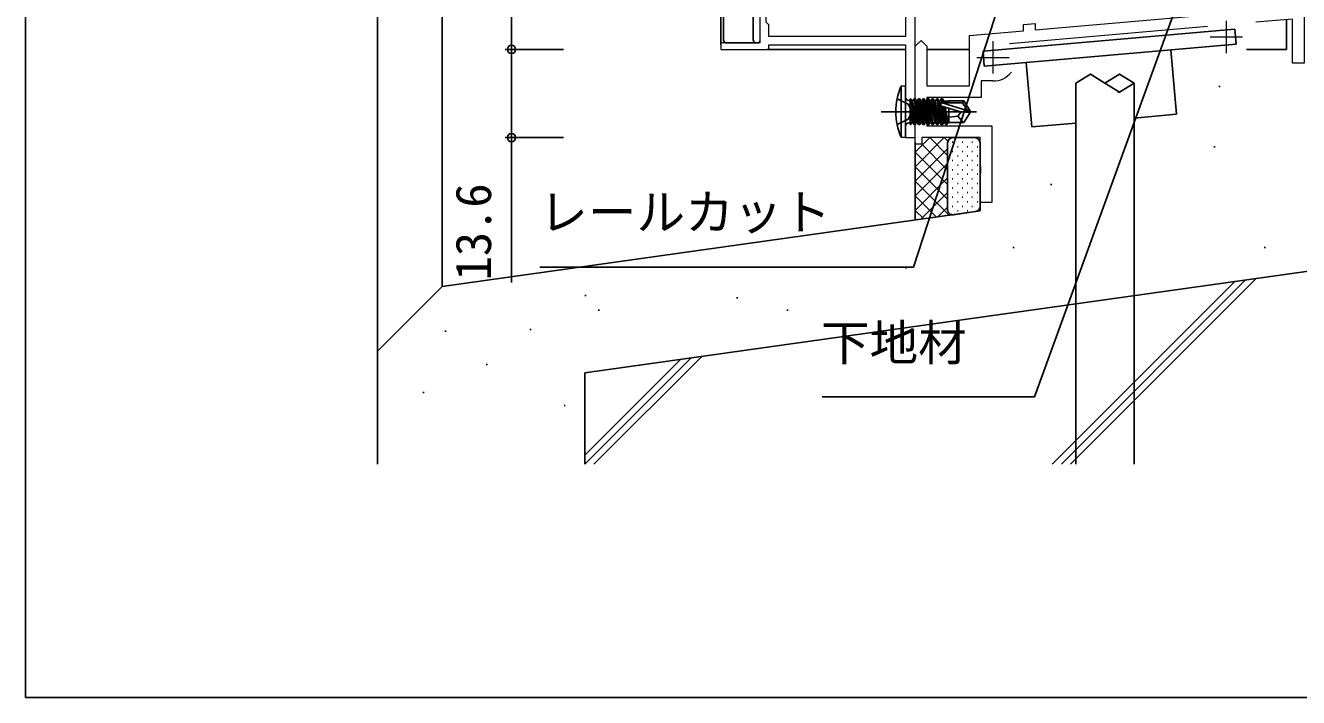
# Model space of a CAD drawing. Units: millimetres, scale not verified. Extents: x -437 to 438, y -331 to 329.
# Drawn here: x -436.8 to -240.4, y -331.3 to -227.6 of the extents above; entities that cross this region are included whole.
import ezdxf
from ezdxf.enums import TextEntityAlignment as Align

# ---------------------------------------------------------------- set-up
doc = ezdxf.new("R2010")
doc.units = ezdxf.units.MM
doc.header["$LTSCALE"] = 2
doc.layers.add('0-2_YKK_11', color=7, linetype='Continuous', lineweight=18)
for name, color, linetype in [('0-4_YKK_12', 2, 'Continuous'), ('0-5_YKK_13', 4, 'Continuous'), ('0-7_YKK_D', 6, 'Continuous'), ('0-8_YKK_ZWAK', 7, 'Continuous'), ('0-9_YSS_K', 3, 'Continuous'), ('0-A_YSS_KE', 3, 'Continuous')]:
    doc.layers.add(name, color=color, linetype=linetype)
doc.styles.add('ＭＳ ゴシック', font='')
doc.styles.get('ＭＳ ゴシック').set_extended_font_data('MS Gothic')

msp = doc.modelspace()

# ---------------------------------------------------------------- linework, layer by layer
at = {"layer": '0-2_YKK_11', "color": 4}
for p, q in [((-254.387, -227.765), (-284.935, -230.437)), ((-251.5, -226.87), (-251.5, -231.87)), ((-254, -229.37), (-249, -229.37)), ((-298.6, -229.903), (-297.7, -230.803)), ((-287.5, -230.018), (-287.5, -235.018)), ((-290, -232.518), (-285, -232.518)), ((-289.357, -249.424), (-289.5, -249.232)), ((-289.357, -250.382), (-289.357, -249.424))]:
    msp.add_line(p, q, dxfattribs=at)
for points in [[(-239.5, -187.278), (-239.5, -233.403), (-241.3, -233.403), (-241.3, -226.619), (-246.937, -227.113)], [(-281, -227.279), (-281, -228.286), (-254.3, -225.95), (-254.3, -221.903), (-256.5, -221.903), (-256.5, -210.117), (-256.337, -209.85)], [(-297.7, -230.803), (-297.7, -236.903), (-291.1, -236.903), (-291.1, -229.17), (-282.8, -228.444), (-282.8, -227.436), (-281, -227.279)], [(-289.5, -249.232), (-289.5, -244.903), (-298.5, -244.903), (-298.5, -245.903), (-299.5, -245.903), (-299.5, -244.903), (-299.5, -230.803), (-298.6, -229.903)], [(-287.5, -236.169), (-289.3, -236.169), (-289.3, -238.703), (-297.7, -238.703), (-297.7, -243.103), (-287.7, -243.103), (-287.7, -254.903), (-289.5, -254.903), (-289.5, -250.574), (-289.357, -250.382)]]:
    msp.add_lwpolyline(points, dxfattribs=at)
at = {"layer": '0-2_YKK_11', "color": 211}
for points in [[(-329.5, -199), (-329.5, -208.9), (-323.5, -208.9), (-323.5, -230.3), (-329.5, -230.3), (-329.5, -231.3), (-322.1, -231.3), (-322.1, -230.6), (-301, -230.6), (-301, -244.9), (-299.5, -244.9), (-299.5, -224.016), (-279.965, -223.334)], [(-297.853, -205.3), (-280.5, -204.39), (-280.5, -221.851), (-301, -222.567), (-301, -229.3), (-322.1, -229.3), (-322.1, -227.5), (-322.5, -227.1), (-322.5, -224.6), (-322.1, -224.2), (-322.1, -223.824), (-322.1, -221.876), (-322.1, -221.2), (-322.5, -220.8), (-322.5, -219.9), (-322.1, -219.5), (-322.1, -209.176), (-317.223, -208.921)]]:
    msp.add_lwpolyline(points, dxfattribs=at)
at = {"layer": '0-2_YKK_11', "color": 4}
msp.add_arc((-287.5, -232.519), 3.65, 270, 320.8598, dxfattribs=at)
at = {"layer": '0-4_YKK_12'}
for p, q in [((-329.5, -208.4), (-329.5, -230.6)), ((-242.2, -226.698), (-242.2, -231.3)), ((-322.4, -231.3), (-301, -231.3)), ((-297.7, -231.3), (-291.1, -231.3)), ((-248.402, -231.3), (-242.2, -231.3))]:
    msp.add_line(p, q, dxfattribs=at)
at = {"layer": '0-5_YKK_13'}
for p, q in [((-329.1, -229.8), (-329.1, -219.757)), ((-324.5, -219.347), (-324.5, -229.8)), ((-323.999, -230.3), (-328.6, -230.3)), ((-323.8, -230.3), (-324, -230.3)), ((-323.989, -230.3), (-323.999, -230.3)), ((-282.364, -233.301), (-249.988, -230.468)), ((-259.178, -241.311), (-260.05, -231.349)), ((-301, -236.903), (-301.652, -236.981)), ((-301.652, -236.981), (-301.652, -244.825)), ((-301, -244.903), (-301, -236.903)), ((-302.287, -238.903), (-300.572, -239.758)), ((-300.5, -239.173), (-300.3, -239.173)), ((-300.3, -238.924), (-300.3, -242.882)), ((-300.3, -238.924), (-300.212, -238.924)), ((-299.512, -242.882), (-300.212, -238.924)), ((-300.212, -238.924), (-299.994, -239.303)), ((-299.994, -239.303), (-299.294, -242.503)), ((-299.906, -239.303), (-299.994, -239.303)), ((-299.687, -238.924), (-299.906, -239.303)), ((-299.206, -242.503), (-299.906, -239.303)), ((-299.687, -238.924), (-299.512, -238.924)), ((-298.812, -242.882), (-299.512, -238.924)), ((-299.512, -238.924), (-299.294, -239.303)), ((-299.294, -239.303), (-298.594, -242.503)), ((-299.206, -239.303), (-299.294, -239.303)), ((-298.987, -238.924), (-299.206, -239.303)), ((-298.506, -239.303), (-298.594, -239.303)), ((-298.287, -238.924), (-298.506, -239.303)), ((-297.806, -242.503), (-298.506, -239.303)), ((-298.287, -238.924), (-298.112, -238.924)), ((-298.287, -238.924), (-297.587, -242.882)), ((-298.112, -238.924), (-297.894, -239.303)), ((-297.412, -242.882), (-298.112, -238.924)), ((-297.894, -239.303), (-297.194, -242.503)), ((-297.806, -239.303), (-297.894, -239.303)), ((-297.587, -238.924), (-297.806, -239.303)), ((-297.106, -242.503), (-297.806, -239.303)), ((-297.587, -238.924), (-296.887, -242.882)), ((-297.587, -238.924), (-297.412, -238.924)), ((-297.412, -238.924), (-297.194, -239.303)), ((-296.712, -242.882), (-297.412, -238.924)), ((-297.194, -239.303), (-296.494, -242.503)), ((-297.106, -239.303), (-297.194, -239.303)), ((-296.887, -238.924), (-297.106, -239.303)), ((-296.406, -242.503), (-297.106, -239.303)), ((-296.887, -238.924), (-296.187, -242.882)), ((-296.887, -238.924), (-296.712, -238.924)), ((-296.712, -238.924), (-296.494, -239.303)), ((-296.012, -242.882), (-296.712, -238.924)), ((-296.494, -239.303), (-295.794, -242.503)), ((-296.406, -239.303), (-296.494, -239.303)), ((-296.187, -238.924), (-296.406, -239.303)), ((-295.706, -242.503), (-296.406, -239.303)), ((-296.187, -238.924), (-295.487, -242.882)), ((-296.187, -238.924), (-296.012, -238.924)), ((-296.012, -238.924), (-295.794, -239.303)), ((-295.312, -242.882), (-296.012, -238.924)), ((-295.794, -239.303), (-295.094, -242.503)), ((-295.706, -239.303), (-295.794, -239.303)), ((-295.487, -238.924), (-295.706, -239.303)), ((-295.006, -242.503), (-295.706, -239.303)), ((-295.487, -238.924), (-295.375, -239.554)), ((-295.487, -238.924), (-295.312, -238.924)), ((-295.201, -239.553), (-295.312, -238.924)), ((-294.3, -239.303), (-295.094, -239.303)), ((-294.3, -239.253), (-294.3, -239.553)), ((-292.205, -239.553), (-291.362, -240.753)), ((-292.011, -239.253), (-291, -240.753)), ((-268.234, -237.91), (-267.968, -237.91)), ((-304.753, -240.903), (-290.07, -240.903)), ((-300.572, -239.758), (-299.963, -240.903)), ((-300.3, -241.103), (-299.994, -242.503)), ((-292.506, -240.903), (-295.406, -240.043)), ((-295.282, -240.08), (-294.787, -242.882)), ((-294.612, -242.882), (-295.098, -240.135)), ((-294.899, -240.194), (-294.394, -242.503)), ((-294.3, -240.371), (-294.3, -242.553)), ((-292.9, -241.603), (-292.088, -242.553)), ((-292.506, -240.903), (-291, -240.903)), ((-292.506, -240.903), (-291, -241.053)), ((-292.011, -242.553), (-291, -241.053)), ((-291.362, -240.753), (-291, -240.753)), ((-291, -240.753), (-291, -241.053)), ((-265.723, -241.883), (-259.178, -241.311)), ((-300.5, -242.633), (-300.3, -242.633)), ((-300.212, -242.882), (-299.994, -242.503)), ((-299.906, -242.503), (-299.994, -242.503)), ((-299.512, -242.882), (-299.294, -242.503)), ((-299.206, -242.503), (-299.294, -242.503)), ((-298.987, -242.882), (-298.812, -242.882)), ((-298.812, -242.882), (-298.594, -242.503)), ((-298.506, -242.503), (-298.594, -242.503)), ((-298.112, -242.882), (-297.894, -242.503)), ((-297.806, -242.503), (-297.894, -242.503)), ((-297.587, -242.882), (-297.806, -242.503)), ((-297.587, -242.882), (-297.412, -242.882)), ((-297.412, -242.882), (-297.194, -242.503)), ((-297.106, -242.503), (-297.194, -242.503)), ((-296.887, -242.882), (-297.106, -242.503)), ((-296.887, -242.882), (-296.712, -242.882)), ((-296.712, -242.882), (-296.494, -242.503)), ((-296.406, -242.503), (-296.494, -242.503)), ((-296.187, -242.882), (-296.406, -242.503)), ((-296.187, -242.882), (-296.012, -242.882)), ((-296.012, -242.882), (-295.794, -242.503)), ((-295.706, -242.503), (-295.794, -242.503)), ((-295.487, -242.882), (-295.706, -242.503)), ((-295.487, -242.882), (-295.312, -242.882)), ((-295.312, -242.882), (-295.094, -242.503)), ((-295.006, -242.503), (-295.094, -242.503)), ((-294.787, -242.882), (-295.006, -242.503)), ((-294.787, -242.882), (-294.612, -242.882)), ((-294.612, -242.882), (-294.394, -242.503)), ((-294.306, -242.503), (-294.394, -242.503)), ((-294.3, -242.553), (-292.011, -242.553)), ((-281.493, -243.263), (-274.723, -242.671)), ((-301, -244.903), (-301.652, -244.825))]:
    msp.add_line(p, q, dxfattribs=at)
for points in [[(-249.988, -230.468), (-250.189, -228.177), (-289.04, -231.576), (-288.84, -233.868), (-282.364, -233.301), (-281.493, -243.263)], [(-323.5, -230), (-323.552, -230.17), (-323.665, -230.268), (-323.8, -230.3)], [(-274.718, -236.51), (-272.468, -235.11), (-270.218, -236.51)], [(-265.718, -236.51), (-267.968, -235.11), (-270.218, -236.51)], [(-267.939, -235.111), (-267.954, -235.111), (-267.968, -235.11)], [(-274.718, -236.51), (-274.718, -270.554), (-274.718, -295.3)], [(-265.718, -236.51), (-267.968, -237.91), (-270.218, -236.51)], [(-265.718, -236.51), (-265.718, -269.29), (-265.718, -295.3)], [(-300.3, -239.417), (-299.687, -242.882), (-299.512, -242.882)], [(-299.687, -238.924), (-298.987, -242.882), (-299.206, -242.503)], [(-298.287, -242.882), (-298.506, -242.503), (-299.206, -239.303)], [(-298.987, -238.924), (-298.287, -242.882), (-298.112, -242.882), (-298.812, -238.924)], [(-298.987, -238.924), (-298.812, -238.924), (-298.594, -239.303), (-297.894, -242.503)], [(-291.362, -240.753), (-295.351, -239.553), (-292.205, -239.553)], [(-295.312, -238.924), (-295.094, -239.303), (-295.039, -239.553)], [(-294.3, -239.253), (-292.011, -239.253), (-292.205, -239.553)], [(-302.287, -242.903), (-300.572, -242.048), (-299.963, -240.903)], [(-299.687, -242.882), (-299.906, -242.503), (-300.3, -240.702)], [(-292.399, -240.903), (-292.9, -241.603), (-294.3, -241.743)], [(-300.3, -242.882), (-300.212, -242.882), (-300.3, -242.388)]]:
    msp.add_lwpolyline(points, dxfattribs=at)
for centre, radius, start, end in [((-328.6, -229.8), 0.5, 180, 188.23791), ((-324, -229.8), 0.5, 180, 270), ((-328.6, -229.8), 0.5, 188.23791, 269), ((-328.6, -229.8), 0.5, 269, 270), ((-293, -240.903), 9.5, 155.61796, 204.38204), ((-300.5, -238.673), 0.5, 180, 270), ((-295.351, -239.801), 0.248, 90, 257.19096), ((-300.5, -243.133), 0.5, 90, 180)]:
    msp.add_arc(centre, radius, start, end, dxfattribs=at)
at = {"layer": '0-7_YKK_D'}
for p, q in [((-361.8, -198.3), (-361.8, -231.3)), ((-353.8, -231.3), (-362.8, -231.3)), ((-353.8, -231.3), (-362.8, -231.3)), ((-353.8, -244.903), (-362.8, -244.903))]:
    msp.add_line(p, q, dxfattribs=at)
for points in [[(-285, -219.491), (-285.788, -221.916), (-299.755, -264.903), (-357.43, -264.903)], [(-258.5, -222.764), (-259.372, -225.161), (-281.116, -284.903), (-313.86, -284.903)], [(-361.8, -231.3), (-361.8, -244.903), (-361.8, -267.285)]]:
    msp.add_lwpolyline(points, dxfattribs=at)
for centre in [(-361.8, -231.3), (-361.8, -231.3), (-361.8, -244.903)]:
    msp.add_circle(centre, 0.637, dxfattribs=at)
at = {"layer": '0-8_YKK_ZWAK'}
msp.add_line((-436.8, 293.7), (-436.8, -331.3), dxfattribs=at)
msp.add_lwpolyline([(-436.8, -331.3), (438.2, -331.3), (438.2, 293.7)], dxfattribs=at)
at = {"layer": '0-9_YSS_K'}
for p, q in [((-382.502, -32.8), (-382.502, -277.879)), ((-372.502, -32.8), (-372.502, -267.879)), ((-252.659, -237.042), (-252.459, -237.042)), ((-299.5, -247.148), (-297.255, -244.903)), ((-299.5, -249.393), (-295.01, -244.903)), ((-294.5, -247.658), (-297.255, -244.903)), ((-294.46, -245.453), (-295.01, -244.903)), ((-290.3, -244.903), (-293.7, -244.903)), ((-299.5, -245.603), (-299.5, -257.626)), ((-299.5, -251.638), (-294.5, -246.638)), ((-294.5, -252.148), (-299.5, -247.148)), ((-294.5, -249.903), (-298.588, -245.815)), ((-294.5, -245.703), (-294.5, -256.004)), ((-294.5, -246.318), (-294.4, -246.318)), ((-293.792, -245.61), (-293.692, -245.61)), ((-293.792, -247.025), (-293.692, -247.025)), ((-292.985, -246.318), (-292.885, -246.318)), ((-292.277, -245.61), (-292.177, -245.61)), ((-292.277, -247.025), (-292.177, -247.025)), ((-291.47, -246.318), (-291.37, -246.318)), ((-290.762, -245.61), (-290.662, -245.61)), ((-290.762, -247.025), (-290.662, -247.025)), ((-289.955, -246.318), (-289.855, -246.318)), ((-289.5, -255.526), (-289.5, -245.703)), ((-253.419, -246.341), (-253.219, -246.341)), ((-299.5, -253.883), (-294.5, -248.883)), ((-294.5, -254.393), (-299.5, -249.393)), ((-294.5, -247.733), (-294.4, -247.733)), ((-294.5, -249.148), (-294.4, -249.148)), ((-293.792, -248.44), (-293.692, -248.44)), ((-292.985, -247.733), (-292.885, -247.733)), ((-292.985, -249.148), (-292.885, -249.148)), ((-292.277, -248.44), (-292.177, -248.44)), ((-291.47, -247.733), (-291.37, -247.733)), ((-291.47, -249.148), (-291.37, -249.148)), ((-290.762, -248.44), (-290.662, -248.44)), ((-289.955, -247.733), (-289.855, -247.733)), ((-289.955, -249.148), (-289.855, -249.148)), ((-299.5, -256.128), (-294.5, -251.128)), ((-294.5, -250.563), (-294.4, -250.563)), ((-293.792, -249.855), (-293.692, -249.855)), ((-293.792, -251.27), (-293.692, -251.27)), ((-292.985, -250.563), (-292.885, -250.563)), ((-292.277, -249.855), (-292.177, -249.855)), ((-292.277, -251.27), (-292.177, -251.27)), ((-291.47, -250.563), (-291.37, -250.563)), ((-290.762, -249.855), (-290.662, -249.855)), ((-290.762, -251.27), (-290.662, -251.27)), ((-289.955, -250.563), (-289.855, -250.563)), ((-294.249, -256.889), (-299.5, -251.638)), ((-298.631, -257.504), (-294.5, -253.373)), ((-294.5, -251.978), (-294.4, -251.978)), ((-294.5, -253.393), (-294.4, -253.393)), ((-293.792, -252.685), (-293.692, -252.685)), ((-292.985, -251.978), (-292.885, -251.978)), ((-292.985, -253.393), (-292.885, -253.393)), ((-292.277, -252.685), (-292.177, -252.685)), ((-291.47, -251.978), (-291.37, -251.978)), ((-291.47, -253.393), (-291.37, -253.393)), ((-290.762, -252.685), (-290.662, -252.685)), ((-289.955, -251.978), (-289.855, -251.978)), ((-289.955, -253.393), (-289.855, -253.393)), ((-278.62, -252.156), (-278.42, -252.156)), ((-296.218, -257.165), (-299.5, -253.883)), ((-294.5, -254.808), (-294.4, -254.808)), ((-293.792, -254.1), (-293.692, -254.1)), ((-292.985, -254.808), (-292.885, -254.808)), ((-292.277, -254.1), (-292.177, -254.1)), ((-291.47, -254.808), (-291.37, -254.808)), ((-290.762, -254.1), (-290.662, -254.1)), ((-289.955, -254.808), (-289.855, -254.808)), ((-298.186, -257.442), (-299.5, -256.128)), ((-296.019, -257.137), (-294.5, -255.618)), ((-294.469, -256.223), (-294.4, -256.223)), ((-293.792, -255.515), (-293.692, -255.515)), ((-293.588, -256.796), (-290.188, -256.318)), ((-292.985, -256.223), (-292.885, -256.223)), ((-292.277, -255.515), (-292.177, -255.515)), ((-291.47, -256.223), (-291.37, -256.223)), ((-290.762, -255.515), (-290.662, -255.515)), ((-289.955, -256.223), (-289.906, -256.223)), ((-284.436, -261.849), (-284.236, -261.849)), ((-245.665, -261.849), (-245.465, -261.849)), ((-313.197, -264.903), (-312.997, -264.903)), ((-301.049, -264.975), (-300.849, -264.975)), ((-278.362, -295.3), (-250.164, -267.103)), ((-276.947, -295.3), (-248.519, -266.872)), ((-275.533, -295.3), (-246.874, -266.641)), ((-350.497, -269.29), (-350.297, -269.29)), ((-327.083, -269.603), (-326.883, -269.603)), ((-348.407, -271.542), (-348.207, -271.542)), ((-319.329, -271.542), (-319.129, -271.542)), ((-372.085, -274.77), (-371.885, -274.77)), ((-358.948, -274.525), (-358.748, -274.525)), ((-350.486, -295.3), (-334.074, -278.887)), ((-349.072, -295.3), (-332.429, -278.656)), ((-365.704, -279.903), (-365.504, -279.903)), ((-350.499, -293.898), (-335.719, -279.119)), ((-375.462, -284.227), (-375.262, -284.227)), ((-353.694, -286.22), (-353.494, -286.22))]:
    msp.add_line(p, q, dxfattribs=at)
for centre, start, end in [((-293.7, -245.703), 90, 180), ((-290.3, -245.703), 0, 90), ((-293.7, -256.004), 180, 277.99462), ((-290.3, -255.526), 277.99462, 0)]:
    msp.add_arc(centre, 0.8, start, end, dxfattribs=at)
at = {"layer": '0-A_YSS_KE'}
for p, q in [((-289.497, -254.603), (-289.497, -256.221)), ((-372.503, -267.879), (-289.497, -256.221)), ((-350.499, -281.194), (-234.5, -264.903)), ((-372.502, -267.879), (-382.502, -277.879)), ((-382.502, -277.879), (-382.502, -295.3)), ((-350.499, -281.194), (-350.499, -295.3))]:
    msp.add_line(p, q, dxfattribs=at)

# ---------------------------------------------------------------- texts
at = {"layer": '0-7_YKK_D', "style": 'ＭＳ ゴシック'}
msp.add_text('13.6', height=5.499, rotation=90, dxfattribs=at).set_placement((-363.3, -266.936), align=Align.BOTTOM_LEFT)
for s, p in [('レールカット', (-357.514, -260.799)), ('下地材', (-314.05, -280.97))]:
    msp.add_text(s, height=5.499, dxfattribs=at).set_placement(p, align=Align.BOTTOM_LEFT)

doc.saveas('drawing.dxf')
